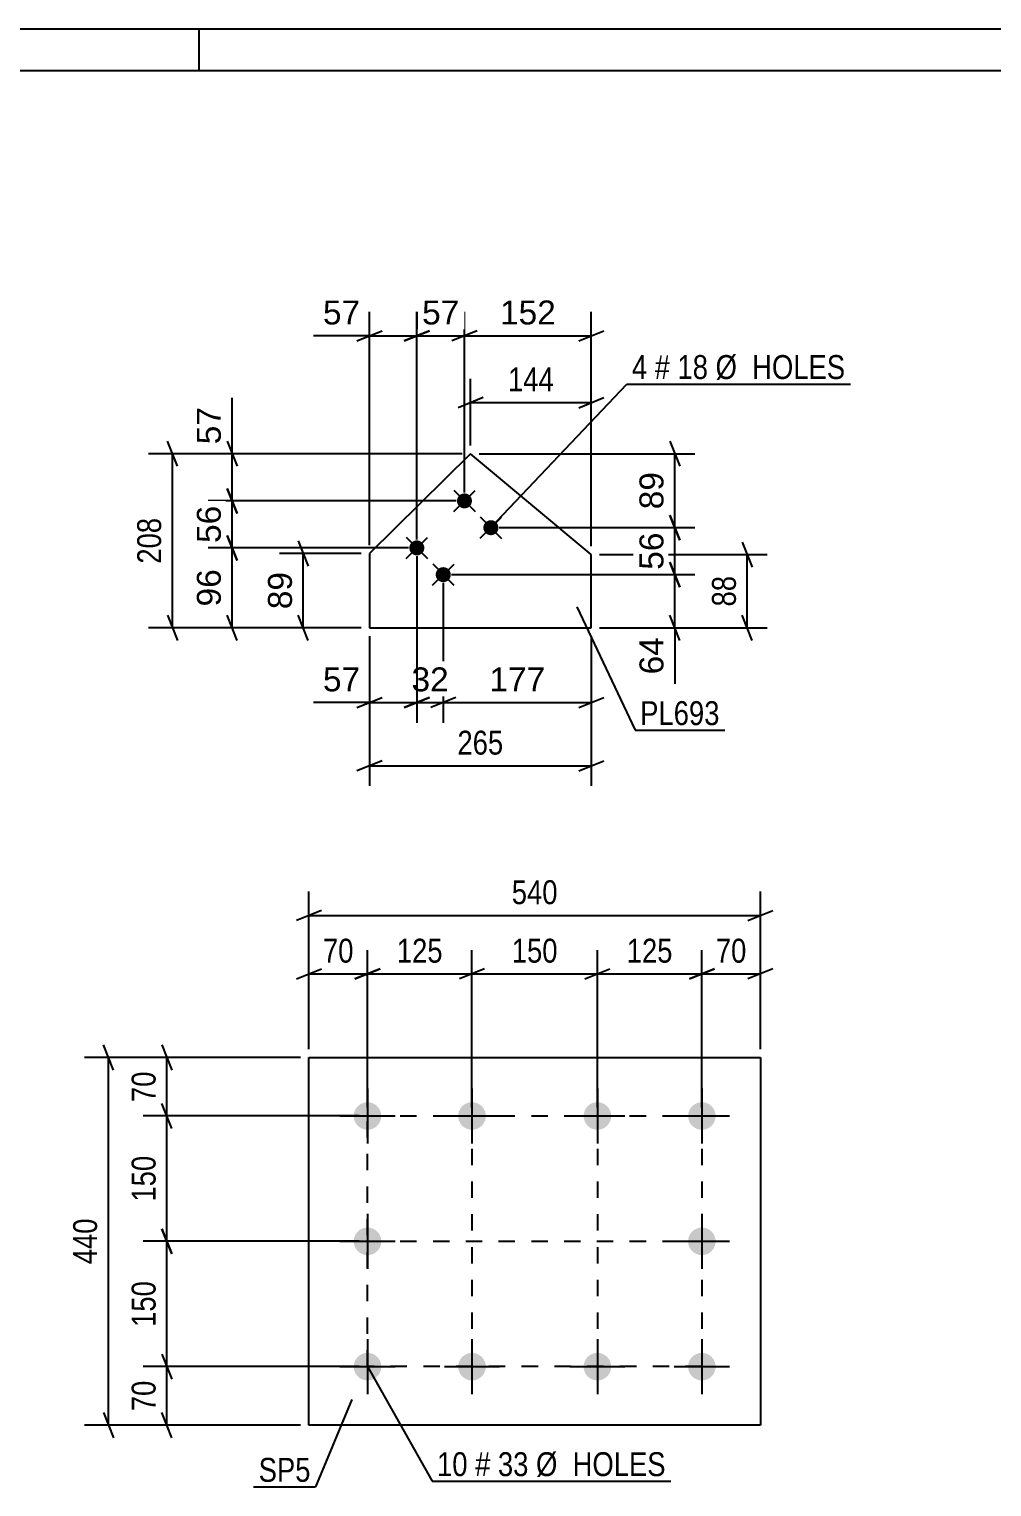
# Model space of a CAD drawing. Header units: millimetres. Extents: x 0 to 841, y 0 to 594.
# Drawn here: x 610.7 to 725.8, y 419.5 to 594 of the extents above; entities that cross this region are included whole.
import ezdxf

# ---------------------------------------------------------------- set-up
doc = ezdxf.new("R2010")
doc.units = ezdxf.units.MM
doc.linetypes.add('DXK_LINE_DOT2', pattern=[3.9198, 1.9599, -1.9599])
doc.styles.add('Arial', font='ARIAL.TTF', dxfattribs={"height": 0.2})
doc.styles.add('Arial Narrow', font='ARIALN.TTF', dxfattribs={"height": 0.2})

# ---------------------------------------------------------------- blocks, each defined once
blk = doc.blocks.new('Unknown-284934741-1134')
at = {"color": 5, "linetype": 'Continuous'}
for p, q in [((841, 594), (0, 594)), ((631, 589), (631, 594)), ((836, 589), (5, 589))]:
    blk.add_line(p, q, dxfattribs=at)
blk = doc.blocks.new('Part-284934741-25446 - 25445')
at = {"color": 2, "linetype": 'Continuous'}
for p, q in [((644.15, 426.93), (644.15, 470.93)), ((644.15, 470.93), (698.15, 470.93)), ((698.15, 470.93), (698.15, 426.93)), ((698.15, 426.93), (644.15, 426.93))]:
    blk.add_line(p, q, dxfattribs=at)
blk = doc.blocks.new('Bolt-284934741-25447 - 25445')
at = {"linetype": 'Continuous'}
for points in [[(651.15, 465.58, -1), (651.15, 462.28, -1)], [(663.65, 465.58, -1), (663.65, 462.28, -1)], [(678.65, 465.58, -1), (678.65, 462.28, -1)], [(691.15, 465.58, -1), (691.15, 462.28, -1)], [(651.15, 450.58, -1), (651.15, 447.28, -1)], [(691.15, 450.58, -1), (691.15, 447.28, -1)], [(651.15, 435.58, -1), (651.15, 432.28, -1)], [(663.65, 435.58, -1), (663.65, 432.28, -1)], [(678.65, 435.58, -1), (678.65, 432.28, -1)], [(691.15, 435.58, -1), (691.15, 432.28, -1)]]:
    blk.add_hatch(color=1, dxfattribs=at).paths.add_polyline_path(points)
at = {"color": 1, "linetype": 'Continuous'}
for p, q in [((651.15, 467.23), (651.15, 460.63)), ((663.65, 467.23), (663.65, 460.63)), ((678.65, 467.23), (678.65, 460.63)), ((691.15, 467.23), (691.15, 460.63)), ((647.85, 463.93), (654.45, 463.93)), ((660.35, 463.93), (666.95, 463.93)), ((675.35, 463.93), (681.95, 463.93)), ((687.85, 463.93), (694.45, 463.93)), ((651.15, 452.23), (651.15, 445.63)), ((691.15, 452.23), (691.15, 445.63)), ((647.85, 448.93), (654.45, 448.93)), ((687.85, 448.93), (694.45, 448.93)), ((651.15, 437.23), (651.15, 430.63)), ((663.65, 437.23), (663.65, 430.63)), ((678.65, 437.23), (678.65, 430.63)), ((691.15, 437.23), (691.15, 430.63)), ((647.85, 433.93), (654.45, 433.93)), ((660.35, 433.93), (666.95, 433.93)), ((675.35, 433.93), (681.95, 433.93)), ((687.85, 433.93), (694.45, 433.93))]:
    blk.add_line(p, q, dxfattribs=at)
blk = doc.blocks.new('Part-284934741-25676 - 25675')
at = {"color": 2, "linetype": 'Continuous'}
for p, q in [((663.49, 543.19), (651.39, 531.25)), ((677.92, 531.12), (663.49, 543.19)), ((651.39, 531.25), (651.39, 522.35)), ((677.92, 522.35), (677.92, 531.12)), ((651.39, 522.35), (677.92, 522.35))]:
    blk.add_line(p, q, dxfattribs=at)
blk = doc.blocks.new('Bolt-284934741-25677 - 25675')
at = {"linetype": 'Continuous'}
for points in [[(663.39, 538.17, -1), (662.11, 536.91, -1)], [(666.55, 534.97, -1), (665.27, 533.7, -1)], [(657.69, 532.55, -1), (656.41, 531.29, -1)], [(660.85, 529.35, -1), (659.57, 528.08, -1)]]:
    blk.add_hatch(color=1, dxfattribs=at).paths.add_polyline_path(points)
at = {"color": 1, "linetype": 'Continuous'}
for p, q in [((661.47, 536.27), (664.03, 538.8)), ((661.48, 538.82), (664.01, 536.26)), ((664.63, 533.07), (667.19, 535.6)), ((664.64, 535.62), (667.17, 533.05)), ((655.77, 530.66), (658.33, 533.18)), ((655.79, 533.2), (658.32, 530.64)), ((658.93, 527.45), (661.5, 529.98)), ((658.95, 530), (661.48, 527.44))]:
    blk.add_line(p, q, dxfattribs=at)
blk = doc.blocks.new('Rectangle-284934741-32276 - 25445')
at = {"color": 1, "linetype": 'DXK_LINE_DOT2'}
blk.add_lwpolyline([(651.15, 463.93), (691.15, 463.93), (691.15, 433.93), (651.15, 433.93), (651.15, 463.93)], close=True, dxfattribs=at)
blk = doc.blocks.new('Line-284934741-32291 - 25445')
at = {"color": 1, "linetype": 'DXK_LINE_DOT2'}
blk.add_line((651.15, 448.93), (691.15, 448.93), dxfattribs=at)
blk = doc.blocks.new('Line-284934741-32298 - 25445')
at = {"color": 1, "linetype": 'DXK_LINE_DOT2'}
blk.add_line((663.65, 463.93), (663.65, 433.93), dxfattribs=at)
blk = doc.blocks.new('Line-284934741-32305 - 25445')
at = {"color": 1, "linetype": 'DXK_LINE_DOT2'}
blk.add_line((678.65, 463.93), (678.65, 433.93), dxfattribs=at)
blk = doc.blocks.new('StraightDimension-284934741-33565 - 25445')
at = {"color": 7, "linetype": 'Continuous'}
for p, q in [((627.75, 462.43), (626.55, 465.43)), ((650.15, 463.93), (624.3, 463.93)), ((627.15, 448.93), (627.15, 463.93)), ((626.55, 450.43), (627.75, 447.43)), ((650.15, 448.93), (624.3, 448.93))]:
    blk.add_line(p, q, dxfattribs=at)
at = {"color": 0}
blk.add_wipeout([(626.4, 459.77), (622.2, 459.77), (622.2, 453.09), (626.4, 453.09)], dxfattribs=at)
at = {"color": 3, "style": 'Arial Narrow'}
blk.add_text('150', height=2.863, rotation=90.0002, dxfattribs=at).set_placement((625.8, 453.69))
blk = doc.blocks.new('StraightDimension-284934741-26111 - 25445')
at = {"color": 7, "linetype": 'Continuous'}
for p, q in [((626.55, 472.43), (627.75, 469.43)), ((643.15, 470.93), (624.3, 470.93)), ((627.15, 463.93), (627.15, 470.93)), ((627.75, 462.43), (626.55, 465.43)), ((650.15, 463.93), (624.3, 463.93))]:
    blk.add_line(p, q, dxfattribs=at)
at = {"color": 0}
blk.add_wipeout([(626.4, 469.86), (622.2, 469.86), (622.2, 465), (626.4, 465)], dxfattribs=at)
at = {"color": 3, "style": 'Arial Narrow'}
blk.add_text('70', height=2.863, rotation=90.0002, dxfattribs=at).set_placement((625.8, 465.6))
blk = doc.blocks.new('StraightDimension-284934741-26114 - 25445')
at = {"color": 7, "linetype": 'Continuous'}
for p, q in [((626.55, 435.43), (627.75, 432.43)), ((650.15, 433.93), (624.3, 433.93)), ((627.15, 426.93), (627.15, 433.93)), ((627.75, 425.43), (626.55, 428.43)), ((643.15, 426.93), (624.3, 426.93))]:
    blk.add_line(p, q, dxfattribs=at)
at = {"color": 0}
blk.add_wipeout([(626.4, 432.86), (622.2, 432.86), (622.2, 428), (626.4, 428)], dxfattribs=at)
at = {"color": 3, "style": 'Arial Narrow'}
blk.add_text('70', height=2.863, rotation=90.0002, dxfattribs=at).set_placement((625.8, 428.6))
blk = doc.blocks.new('StraightDimension-284934741-26127 - 25445')
at = {"color": 7, "linetype": 'Continuous'}
for p, q in [((620.75, 469.43), (619.55, 472.43)), ((643.15, 470.93), (617.3, 470.93)), ((620.15, 426.93), (620.15, 470.93)), ((619.55, 428.43), (620.75, 425.43)), ((643.15, 426.93), (617.3, 426.93))]:
    blk.add_line(p, q, dxfattribs=at)
at = {"color": 0}
blk.add_wipeout([(619.4, 452.27), (615.2, 452.27), (615.2, 445.59), (619.4, 445.59)], dxfattribs=at)
at = {"color": 3, "style": 'Arial Narrow'}
blk.add_text('440', height=2.863, rotation=90.0002, dxfattribs=at).set_placement((618.8, 446.19))
blk = doc.blocks.new('StraightDimension-284934741-26131 - 25445')
at = {"color": 7, "linetype": 'Continuous'}
for p, q in [((691.15, 464.93), (691.15, 483.78)), ((698.15, 471.93), (698.15, 483.78)), ((689.65, 480.33), (692.65, 481.53)), ((699.65, 481.53), (696.65, 480.33)), ((691.15, 480.93), (698.15, 480.93))]:
    blk.add_line(p, q, dxfattribs=at)
at = {"color": 0}
blk.add_wipeout([(697.08, 481.68), (697.08, 485.88), (692.22, 485.88), (692.22, 481.68)], dxfattribs=at)
at = {"color": 3, "style": 'Arial Narrow'}
blk.add_text('70', height=2.863, dxfattribs=at).set_placement((692.82, 482.28))
blk = doc.blocks.new('StraightDimension-284934741-26135 - 25445')
at = {"color": 7, "linetype": 'Continuous'}
for p, q in [((644.15, 471.93), (644.15, 483.78)), ((651.15, 464.93), (651.15, 483.78)), ((642.65, 480.33), (645.65, 481.53)), ((652.65, 481.53), (649.65, 480.33)), ((644.15, 480.93), (651.15, 480.93))]:
    blk.add_line(p, q, dxfattribs=at)
at = {"color": 0}
blk.add_wipeout([(650.08, 481.68), (650.08, 485.88), (645.22, 485.88), (645.22, 481.68)], dxfattribs=at)
at = {"color": 3, "style": 'Arial Narrow'}
blk.add_text('70', height=2.863, dxfattribs=at).set_placement((645.82, 482.28))
blk = doc.blocks.new('StraightDimension-284934741-26151 - 25445')
at = {"color": 7, "linetype": 'Continuous'}
for p, q in [((644.15, 471.93), (644.15, 490.78)), ((698.15, 471.93), (698.15, 490.78)), ((645.65, 488.53), (642.65, 487.33)), ((696.65, 487.33), (699.65, 488.53)), ((644.15, 487.93), (698.15, 487.93))]:
    blk.add_line(p, q, dxfattribs=at)
at = {"color": 0}
blk.add_wipeout([(674.49, 488.68), (674.49, 492.88), (667.81, 492.88), (667.81, 488.68)], dxfattribs=at)
at = {"color": 3, "style": 'Arial Narrow'}
blk.add_text('540', height=2.863, dxfattribs=at).set_placement((668.41, 489.28))
blk = doc.blocks.new('StraightDimension-284934741-33563 - 25445')
at = {"color": 7, "linetype": 'Continuous'}
for p, q in [((627.75, 447.43), (626.55, 450.43)), ((650.15, 448.93), (624.3, 448.93)), ((627.15, 433.93), (627.15, 448.93)), ((626.55, 435.43), (627.75, 432.43)), ((650.15, 433.93), (624.3, 433.93))]:
    blk.add_line(p, q, dxfattribs=at)
at = {"color": 0}
blk.add_wipeout([(626.4, 444.77), (622.2, 444.77), (622.2, 438.09), (626.4, 438.09)], dxfattribs=at)
at = {"color": 3, "style": 'Arial Narrow'}
blk.add_text('150', height=2.863, rotation=90.0002, dxfattribs=at).set_placement((625.8, 438.69))
blk = doc.blocks.new('StraightDimension-284934741-33567 - 25445')
at = {"color": 7, "linetype": 'Continuous'}
for p, q in [((651.15, 464.93), (651.15, 483.78)), ((663.65, 464.93), (663.65, 483.78)), ((649.65, 480.33), (652.65, 481.53)), ((665.15, 481.53), (662.15, 480.33)), ((651.15, 480.93), (663.65, 480.93))]:
    blk.add_line(p, q, dxfattribs=at)
at = {"color": 0}
blk.add_wipeout([(660.74, 481.68), (660.74, 485.88), (654.06, 485.88), (654.06, 481.68)], dxfattribs=at)
at = {"color": 3, "style": 'Arial Narrow'}
blk.add_text('125', height=2.863, dxfattribs=at).set_placement((654.66, 482.28))
blk = doc.blocks.new('StraightDimension-284934741-33569 - 25445')
at = {"color": 7, "linetype": 'Continuous'}
for p, q in [((663.65, 464.93), (663.65, 483.78)), ((678.65, 464.93), (678.65, 483.78)), ((665.15, 481.53), (662.15, 480.33)), ((677.15, 480.33), (680.15, 481.53)), ((663.65, 480.93), (678.65, 480.93))]:
    blk.add_line(p, q, dxfattribs=at)
at = {"color": 0}
blk.add_wipeout([(674.49, 481.68), (674.49, 485.88), (667.81, 485.88), (667.81, 481.68)], dxfattribs=at)
at = {"color": 3, "style": 'Arial Narrow'}
blk.add_text('150', height=2.863, dxfattribs=at).set_placement((668.41, 482.28))
blk = doc.blocks.new('StraightDimension-284934741-33571 - 25445')
at = {"color": 7, "linetype": 'Continuous'}
for p, q in [((678.65, 464.93), (678.65, 483.78)), ((691.15, 464.93), (691.15, 483.78)), ((677.15, 480.33), (680.15, 481.53)), ((692.65, 481.53), (689.65, 480.33)), ((678.65, 480.93), (691.15, 480.93))]:
    blk.add_line(p, q, dxfattribs=at)
at = {"color": 0}
blk.add_wipeout([(688.24, 481.68), (688.24, 485.88), (681.56, 485.88), (681.56, 481.68)], dxfattribs=at)
at = {"color": 3, "style": 'Arial Narrow'}
blk.add_text('125', height=2.863, dxfattribs=at).set_placement((682.16, 482.28))
blk = doc.blocks.new('StraightDimension-284934741-26721 - 25675')
at = {"color": 7, "linetype": 'Continuous'}
for p, q in [((695.97, 532.62), (697.17, 529.62)), ((678.92, 531.12), (698.97, 531.12)), ((696.57, 522.35), (696.57, 531.12)), ((697.17, 520.85), (695.97, 523.85)), ((678.92, 522.35), (698.97, 522.35))]:
    blk.add_line(p, q, dxfattribs=at)
at = {"color": 0}
blk.add_wipeout([(695.82, 529.17), (691.62, 529.17), (691.62, 524.31), (695.82, 524.31)], dxfattribs=at)
at = {"color": 3, "style": 'Arial Narrow'}
blk.add_text('88', height=2.863, rotation=90.0002, dxfattribs=at).set_placement((695.22, 524.91))
blk = doc.blocks.new('StraightDimension-284934741-26711 - 25675')
at = {"color": 7, "linetype": 'Continuous'}
for p, q in [((663.49, 544.19), (663.49, 552.15)), ((677.92, 532.12), (677.92, 552.15)), ((664.99, 549.9), (661.99, 548.7)), ((676.42, 548.7), (679.42, 549.9)), ((663.49, 549.3), (677.92, 549.3))]:
    blk.add_line(p, q, dxfattribs=at)
at = {"color": 0}
blk.add_wipeout([(674.05, 550.05), (674.05, 554.25), (667.36, 554.25), (667.36, 550.05)], dxfattribs=at)
at = {"color": 3, "style": 'Arial Narrow'}
blk.add_text('144', height=2.863, dxfattribs=at).set_placement((667.96, 550.65))
blk = doc.blocks.new('StraightDimension-284934741-31006 - 25675')
at = {"color": 7, "linetype": 'Continuous'}
for p, q in [((660.21, 527.72), (660.21, 511)), ((677.92, 521.35), (677.92, 511)), ((661.71, 514), (658.71, 512.8)), ((660.21, 513.4), (677.92, 513.4)), ((676.42, 512.8), (679.42, 514))]:
    blk.add_line(p, q, dxfattribs=at)
at = {"color": 0}
blk.add_wipeout([(673, 514.15), (673, 518.35), (665.13, 518.35), (665.13, 514.15)], dxfattribs=at)
at = {"color": 3, "style": 'Arial'}
blk.add_text('177', height=2.865, dxfattribs=at).set_placement((665.73, 514.75))
blk = doc.blocks.new('StraightDimension-284934741-26773 - 25675')
at = {"color": 7, "linetype": 'Continuous'}
for p, q in [((628.41, 541.69), (627.21, 544.69)), ((662.49, 543.19), (624.96, 543.19)), ((627.81, 522.35), (627.81, 543.19)), ((627.21, 523.85), (628.41, 520.85)), ((650.39, 522.35), (624.96, 522.35))]:
    blk.add_line(p, q, dxfattribs=at)
at = {"color": 0}
blk.add_wipeout([(627.06, 536.11), (622.86, 536.11), (622.86, 529.43), (627.06, 529.43)], dxfattribs=at)
at = {"color": 3, "style": 'Arial Narrow'}
blk.add_text('208', height=2.863, rotation=90.0002, dxfattribs=at).set_placement((626.46, 530.03))
blk = doc.blocks.new('StraightDimension-284934741-26717 - 25675')
at = {"color": 7, "linetype": 'Continuous'}
for p, q in [((651.39, 521.35), (651.39, 503.43)), ((677.92, 521.35), (677.92, 503.43)), ((652.89, 506.43), (649.89, 505.23)), ((676.42, 505.23), (679.42, 506.43)), ((651.39, 505.83), (677.92, 505.83))]:
    blk.add_line(p, q, dxfattribs=at)
at = {"color": 0}
blk.add_wipeout([(668, 506.58), (668, 510.78), (661.31, 510.78), (661.31, 506.58)], dxfattribs=at)
at = {"color": 3, "style": 'Arial Narrow'}
blk.add_text('265', height=2.863, dxfattribs=at).set_placement((661.91, 507.18))
blk = doc.blocks.new('StraightDimension-284934741-30905 - 25675')
at = {"color": 7, "linetype": 'Continuous'}
for p, q in [((662.75, 538.54), (662.75, 560.16)), ((677.92, 532.12), (677.92, 560.16)), ((664.25, 557.91), (661.25, 556.71)), ((662.75, 557.31), (677.92, 557.31)), ((676.42, 556.71), (679.42, 557.91))]:
    blk.add_line(p, q, dxfattribs=at)
at = {"color": 0}
blk.add_wipeout([(674.27, 558.06), (674.27, 562.26), (666.4, 562.26), (666.4, 558.06)], dxfattribs=at)
at = {"color": 3, "style": 'Arial'}
blk.add_text('152', height=2.865, dxfattribs=at).set_placement((667, 558.66))
blk = doc.blocks.new('StraightDimension-284934741-30906 - 25675')
at = {"color": 7, "linetype": 'Continuous'}
for p, q in [((657.05, 532.92), (657.05, 560.16)), ((662.75, 538.54), (662.75, 560.16)), ((655.55, 556.71), (658.55, 557.91)), ((657.05, 557.31), (662.75, 557.31)), ((664.25, 557.91), (661.25, 556.71))]:
    blk.add_line(p, q, dxfattribs=at)
at = {"color": 0}
blk.add_wipeout([(662.72, 558.06), (662.72, 562.26), (657.08, 562.26), (657.08, 558.06)], dxfattribs=at)
at = {"color": 3, "style": 'Arial'}
blk.add_text('57', height=2.865, dxfattribs=at).set_placement((657.68, 558.66))
blk = doc.blocks.new('StraightDimension-284934741-31245 - 25675')
at = {"color": 7, "linetype": 'Continuous'}
for p, q in [((687.3, 535.84), (688.5, 532.84)), ((666.91, 534.34), (690.3, 534.34)), ((687.9, 528.72), (687.9, 534.34)), ((661.21, 528.72), (690.3, 528.72)), ((688.5, 527.22), (687.3, 530.22))]:
    blk.add_line(p, q, dxfattribs=at)
at = {"color": 0}
blk.add_wipeout([(687.15, 534.35), (682.95, 534.35), (682.95, 528.7), (687.15, 528.7)], dxfattribs=at)
at = {"color": 3, "style": 'Arial'}
blk.add_text('56', height=2.865, rotation=90.0002, dxfattribs=at).set_placement((686.55, 529.3))
blk = doc.blocks.new('StraightDimension-284934741-30907 - 25675')
at = {"color": 7, "linetype": 'Continuous'}
for p, q in [((651.39, 532.25), (651.39, 560.16)), ((657.05, 532.92), (657.05, 560.16)), ((649.89, 556.71), (652.89, 557.91)), ((651.39, 557.31), (657.05, 557.31)), ((658.55, 557.91), (655.55, 556.71))]:
    blk.add_line(p, q, dxfattribs=at)
at = {"color": 0}
blk.add_wipeout([(650.87, 558.06), (650.87, 562.26), (645.22, 562.26), (645.22, 558.06)], dxfattribs=at)
at = {"color": 7, "linetype": 'Continuous'}
blk.add_line((651.39, 557.31), (644.69, 557.31), dxfattribs=at)
blk.add_line((651.39, 557.31), (644.69, 557.31), dxfattribs=at)
at = {"color": 3, "style": 'Arial'}
blk.add_text('57', height=2.865, dxfattribs=at).set_placement((645.82, 558.66))
blk = doc.blocks.new('StraightDimension-284934741-31007 - 25675')
at = {"color": 7, "linetype": 'Continuous'}
for p, q in [((657.05, 530.92), (657.05, 511)), ((660.21, 527.72), (660.21, 511)), ((655.55, 512.8), (658.55, 514)), ((657.05, 513.4), (660.21, 513.4)), ((661.71, 514), (658.71, 512.8))]:
    blk.add_line(p, q, dxfattribs=at)
at = {"color": 0}
blk.add_wipeout([(661.46, 514.15), (661.46, 518.35), (655.81, 518.35), (655.81, 514.15)], dxfattribs=at)
at = {"color": 3, "style": 'Arial'}
blk.add_text('32', height=2.865, dxfattribs=at).set_placement((656.41, 514.75))
blk = doc.blocks.new('StraightDimension-284934741-31008 - 25675')
at = {"color": 7, "linetype": 'Continuous'}
for p, q in [((657.05, 530.92), (657.05, 511)), ((651.39, 521.35), (651.39, 511)), ((649.89, 512.8), (652.89, 514)), ((651.39, 513.4), (657.05, 513.4)), ((658.55, 514), (655.55, 512.8))]:
    blk.add_line(p, q, dxfattribs=at)
at = {"color": 0}
blk.add_wipeout([(650.87, 514.15), (650.87, 518.35), (645.22, 518.35), (645.22, 514.15)], dxfattribs=at)
at = {"color": 7, "linetype": 'Continuous'}
blk.add_line((651.39, 513.4), (644.69, 513.4), dxfattribs=at)
blk.add_line((651.39, 513.4), (644.69, 513.4), dxfattribs=at)
at = {"color": 3, "style": 'Arial'}
blk.add_text('57', height=2.865, dxfattribs=at).set_placement((645.82, 514.75))
blk = doc.blocks.new('StraightDimension-284934741-31214 - 25675')
at = {"color": 7, "linetype": 'Continuous'}
for p, q in [((642.86, 532.75), (644.06, 529.75)), ((650.39, 531.25), (640.61, 531.25)), ((643.46, 522.35), (643.46, 531.25)), ((644.06, 520.85), (642.86, 523.85)), ((650.39, 522.35), (640.61, 522.35))]:
    blk.add_line(p, q, dxfattribs=at)
at = {"color": 0}
blk.add_wipeout([(642.71, 529.62), (638.51, 529.62), (638.51, 523.98), (642.71, 523.98)], dxfattribs=at)
at = {"color": 3, "style": 'Arial'}
blk.add_text('89', height=2.865, rotation=90.0002, dxfattribs=at).set_placement((642.11, 524.58))
blk = doc.blocks.new('StraightDimension-284934741-31221 - 25675')
at = {"color": 7, "linetype": 'Continuous'}
for p, q in [((634.35, 544.69), (635.55, 541.69)), ((662.49, 543.19), (632.1, 543.19)), ((634.95, 537.54), (634.95, 543.19)), ((661.75, 537.54), (632.1, 537.54)), ((635.55, 536.04), (634.35, 539.04))]:
    blk.add_line(p, q, dxfattribs=at)
at = {"color": 0}
blk.add_wipeout([(634.2, 549.36), (630, 549.36), (630, 543.72), (634.2, 543.72)], dxfattribs=at)
at = {"color": 7, "linetype": 'Continuous'}
blk.add_line((634.95, 543.19), (634.95, 549.89), dxfattribs=at)
blk.add_line((634.95, 543.19), (634.95, 549.89), dxfattribs=at)
at = {"color": 3, "style": 'Arial'}
blk.add_text('57', height=2.865, rotation=90.0002, dxfattribs=at).set_placement((633.6, 544.32))
blk = doc.blocks.new('StraightDimension-284934741-31222 - 25675')
at = {"color": 7, "linetype": 'Continuous'}
for p, q in [((661.75, 537.54), (632.1, 537.54)), ((634.35, 539.04), (635.55, 536.04)), ((634.95, 531.92), (634.95, 537.54)), ((635.55, 530.42), (634.35, 533.42)), ((656.05, 531.92), (632.1, 531.92))]:
    blk.add_line(p, q, dxfattribs=at)
at = {"color": 0}
blk.add_wipeout([(634.2, 537.55), (630, 537.55), (630, 531.91), (634.2, 531.91)], dxfattribs=at)
at = {"color": 3, "style": 'Arial'}
blk.add_text('56', height=2.865, rotation=90.0002, dxfattribs=at).set_placement((633.6, 532.51))
blk = doc.blocks.new('StraightDimension-284934741-31223 - 25675')
at = {"color": 7, "linetype": 'Continuous'}
for p, q in [((634.35, 533.42), (635.55, 530.42)), ((656.05, 531.92), (632.1, 531.92)), ((634.95, 522.35), (634.95, 531.92)), ((635.55, 520.85), (634.35, 523.85)), ((650.39, 522.35), (632.1, 522.35))]:
    blk.add_line(p, q, dxfattribs=at)
at = {"color": 0}
blk.add_wipeout([(634.2, 529.96), (630, 529.96), (630, 524.31), (634.2, 524.31)], dxfattribs=at)
at = {"color": 3, "style": 'Arial'}
blk.add_text('96', height=2.865, rotation=90.0002, dxfattribs=at).set_placement((633.6, 524.91))
blk = doc.blocks.new('StraightDimension-284934741-31244 - 25675')
at = {"color": 7, "linetype": 'Continuous'}
for p, q in [((687.3, 544.69), (688.5, 541.69)), ((664.49, 543.19), (690.3, 543.19)), ((687.9, 534.34), (687.9, 543.19)), ((688.5, 532.84), (687.3, 535.84)), ((666.91, 534.34), (690.3, 534.34))]:
    blk.add_line(p, q, dxfattribs=at)
at = {"color": 0}
blk.add_wipeout([(687.15, 541.59), (682.95, 541.59), (682.95, 535.94), (687.15, 535.94)], dxfattribs=at)
at = {"color": 3, "style": 'Arial'}
blk.add_text('89', height=2.865, rotation=90.0002, dxfattribs=at).set_placement((686.55, 536.54))
blk = doc.blocks.new('StraightDimension-284934741-31246 - 25675')
at = {"color": 7, "linetype": 'Continuous'}
for p, q in [((661.21, 528.72), (690.3, 528.72)), ((687.3, 530.22), (688.5, 527.22)), ((687.9, 522.35), (687.9, 528.72)), ((688.5, 520.85), (687.3, 523.85)), ((678.92, 522.35), (690.3, 522.35))]:
    blk.add_line(p, q, dxfattribs=at)
at = {"color": 0}
blk.add_wipeout([(687.15, 521.83), (682.95, 521.83), (682.95, 516.18), (687.15, 516.18)], dxfattribs=at)
at = {"color": 7, "linetype": 'Continuous'}
blk.add_line((687.9, 522.35), (687.9, 515.65), dxfattribs=at)
blk.add_line((687.9, 522.35), (687.9, 515.65), dxfattribs=at)
at = {"color": 3, "style": 'Arial'}
blk.add_text('64', height=2.865, rotation=90.0002, dxfattribs=at).set_placement((686.55, 516.78))
blk = doc.blocks.new('Mark-284934741-27166 - 25445')
at = {"color": 0}
blk.add_wipeout([(644.34, 420.15), (644.34, 423.15), (638.13, 423.15), (638.13, 420.15)], dxfattribs=at)
blk.add_wipeout([(644.34, 420.15), (644.34, 423.15), (638.13, 423.15), (638.13, 420.15)], dxfattribs=at)
at = {"color": 30, "linetype": 'Continuous'}
for p in [(649.28, 429.99), (637.53, 419.55)]:
    blk.add_line(p, (644.94, 419.55), dxfattribs=at)
at = {"color": 3, "style": 'Arial Narrow'}
blk.add_text('SP5', height=2.863, dxfattribs=at).set_placement((638.13, 420.15))
blk = doc.blocks.new('Mark-284934741-27169 - 25445')
at = {"color": 0}
for points in [[(663.12, 420.83), (663.12, 423.83), (659.47, 423.83), (659.47, 420.83)], [(665.85, 420.83), (665.85, 423.83), (664.02, 423.83), (664.02, 420.83)], [(670.41, 420.83), (670.41, 423.83), (666.75, 423.83), (666.75, 420.83)], [(686.84, 420.83), (686.84, 423.83), (671.31, 423.83), (671.31, 420.83)]]:
    blk.add_wipeout(points, dxfattribs=at)
for points in [[(663.12, 420.83), (663.12, 423.83), (659.47, 423.83), (659.47, 420.83)], [(665.85, 420.83), (665.85, 423.83), (664.02, 423.83), (664.02, 420.83)], [(670.41, 420.83), (670.41, 423.83), (666.75, 423.83), (666.75, 420.83)], [(686.84, 420.83), (686.84, 423.83), (671.31, 423.83), (671.31, 420.83)]]:
    blk.add_wipeout(points, dxfattribs=at)
at = {"color": 7, "linetype": 'Continuous'}
for p, q in [((651.15, 433.93), (658.87, 420.23)), ((658.87, 420.23), (687.44, 420.23))]:
    blk.add_line(p, q, dxfattribs=at)
at = {"color": 3, "style": 'Arial Narrow'}
for s, height, p in [('10', 2.863, (659.47, 420.83)), ('#', 2.86, (664.02, 420.83)), ('33', 2.863, (666.75, 420.83)), ('Ø  HOLES', 2.863, (671.31, 420.83))]:
    blk.add_text(s, height=height, dxfattribs=at).set_placement(p)
blk = doc.blocks.new('Mark-284934741-27254 - 25675')
at = {"color": 0}
blk.add_wipeout([(693.28, 510.71), (693.28, 513.71), (683.77, 513.71), (683.77, 510.71)], dxfattribs=at)
blk.add_wipeout([(693.28, 510.71), (693.28, 513.71), (683.77, 513.71), (683.77, 510.71)], dxfattribs=at)
at = {"color": 30, "linetype": 'Continuous'}
for p, q in [((676.18, 524.88), (683.17, 510.11)), ((683.17, 510.11), (693.88, 510.11))]:
    blk.add_line(p, q, dxfattribs=at)
at = {"color": 3, "style": 'Arial Narrow'}
blk.add_text('PL693', height=2.863, dxfattribs=at).set_placement((683.77, 510.71))
blk = doc.blocks.new('Mark-284934741-27257 - 25675')
at = {"color": 0}
for points in [[(684.61, 552.13), (684.61, 555.13), (682.78, 555.13), (682.78, 552.13)], [(687.33, 552.13), (687.33, 555.13), (685.51, 555.13), (685.51, 552.13)], [(691.89, 552.13), (691.89, 555.13), (688.23, 555.13), (688.23, 552.13)], [(708.32, 552.13), (708.32, 555.13), (692.79, 555.13), (692.79, 552.13)]]:
    blk.add_wipeout(points, dxfattribs=at)
for points in [[(684.61, 552.13), (684.61, 555.13), (682.78, 555.13), (682.78, 552.13)], [(687.33, 552.13), (687.33, 555.13), (685.51, 555.13), (685.51, 552.13)], [(691.89, 552.13), (691.89, 555.13), (688.23, 555.13), (688.23, 552.13)], [(708.32, 552.13), (708.32, 555.13), (692.79, 555.13), (692.79, 552.13)]]:
    blk.add_wipeout(points, dxfattribs=at)
at = {"color": 7, "linetype": 'Continuous'}
for p, q in [((665.91, 534.34), (682.18, 551.53)), ((682.18, 551.53), (708.92, 551.53))]:
    blk.add_line(p, q, dxfattribs=at)
at = {"color": 3, "style": 'Arial Narrow'}
for s, height, p in [('4', 2.86, (682.78, 552.13)), ('#', 2.86, (685.51, 552.13)), ('18', 2.863, (688.23, 552.13)), ('Ø  HOLES', 2.863, (692.79, 552.13))]:
    blk.add_text(s, height=height, dxfattribs=at).set_placement(p)

msp = doc.modelspace()

# ---------------------------------------------------------------- block references
for name in ['Unknown-284934741-1134', 'Part-284934741-25676 - 25675', 'Bolt-284934741-25677 - 25675', 'Part-284934741-25446 - 25445', 'Bolt-284934741-25447 - 25445', 'Rectangle-284934741-32276 - 25445', 'Line-284934741-32298 - 25445', 'Line-284934741-32305 - 25445', 'Line-284934741-32291 - 25445']:
    msp.add_blockref(name, (0, 0))

# ---------------------------------------------------------------- next in the draw order: block references
for name in ['StraightDimension-284934741-26721 - 25675', 'StraightDimension-284934741-26131 - 25445', 'StraightDimension-284934741-33565 - 25445', 'StraightDimension-284934741-26114 - 25445', 'Mark-284934741-27169 - 25445']:
    msp.add_blockref(name, (0, 0))

# ---------------------------------------------------------------- next in the draw order: block references
for name in ['StraightDimension-284934741-26711 - 25675', 'StraightDimension-284934741-31006 - 25675', 'StraightDimension-284934741-26111 - 25445']:
    msp.add_blockref(name, (0, 0))

# ---------------------------------------------------------------- next in the draw order: block references
for name in ['StraightDimension-284934741-26773 - 25675', 'StraightDimension-284934741-26127 - 25445']:
    msp.add_blockref(name, (0, 0))

# ---------------------------------------------------------------- next in the draw order: block references
for name in ['StraightDimension-284934741-30905 - 25675', 'StraightDimension-284934741-26717 - 25675', 'StraightDimension-284934741-26135 - 25445', 'StraightDimension-284934741-33563 - 25445', 'Mark-284934741-27166 - 25445']:
    msp.add_blockref(name, (0, 0))

# ---------------------------------------------------------------- next in the draw order: block references
for name in ['StraightDimension-284934741-30906 - 25675', 'StraightDimension-284934741-26151 - 25445']:
    msp.add_blockref(name, (0, 0))

# ---------------------------------------------------------------- next in the draw order: block references
for name in ['StraightDimension-284934741-30907 - 25675', 'StraightDimension-284934741-31245 - 25675', 'StraightDimension-284934741-33567 - 25445']:
    msp.add_blockref(name, (0, 0))

# ---------------------------------------------------------------- next in the draw order: block references
for name in ['StraightDimension-284934741-31221 - 25675', 'StraightDimension-284934741-31244 - 25675', 'StraightDimension-284934741-31007 - 25675', 'StraightDimension-284934741-33569 - 25445']:
    msp.add_blockref(name, (0, 0))

# ---------------------------------------------------------------- next in the draw order: block references
for name in ['Mark-284934741-27257 - 25675', 'StraightDimension-284934741-31008 - 25675', 'StraightDimension-284934741-33571 - 25445']:
    msp.add_blockref(name, (0, 0))

# ---------------------------------------------------------------- next in the draw order: block references
msp.add_blockref('StraightDimension-284934741-31214 - 25675', (0, 0))

# ---------------------------------------------------------------- next in the draw order: block references
msp.add_blockref('StraightDimension-284934741-31222 - 25675', (0, 0))

# ---------------------------------------------------------------- next in the draw order: block references
for name in ['StraightDimension-284934741-31223 - 25675', 'StraightDimension-284934741-31246 - 25675']:
    msp.add_blockref(name, (0, 0))

# ---------------------------------------------------------------- next in the draw order: block references
msp.add_blockref('Mark-284934741-27254 - 25675', (0, 0))

doc.saveas('drawing.dxf')
